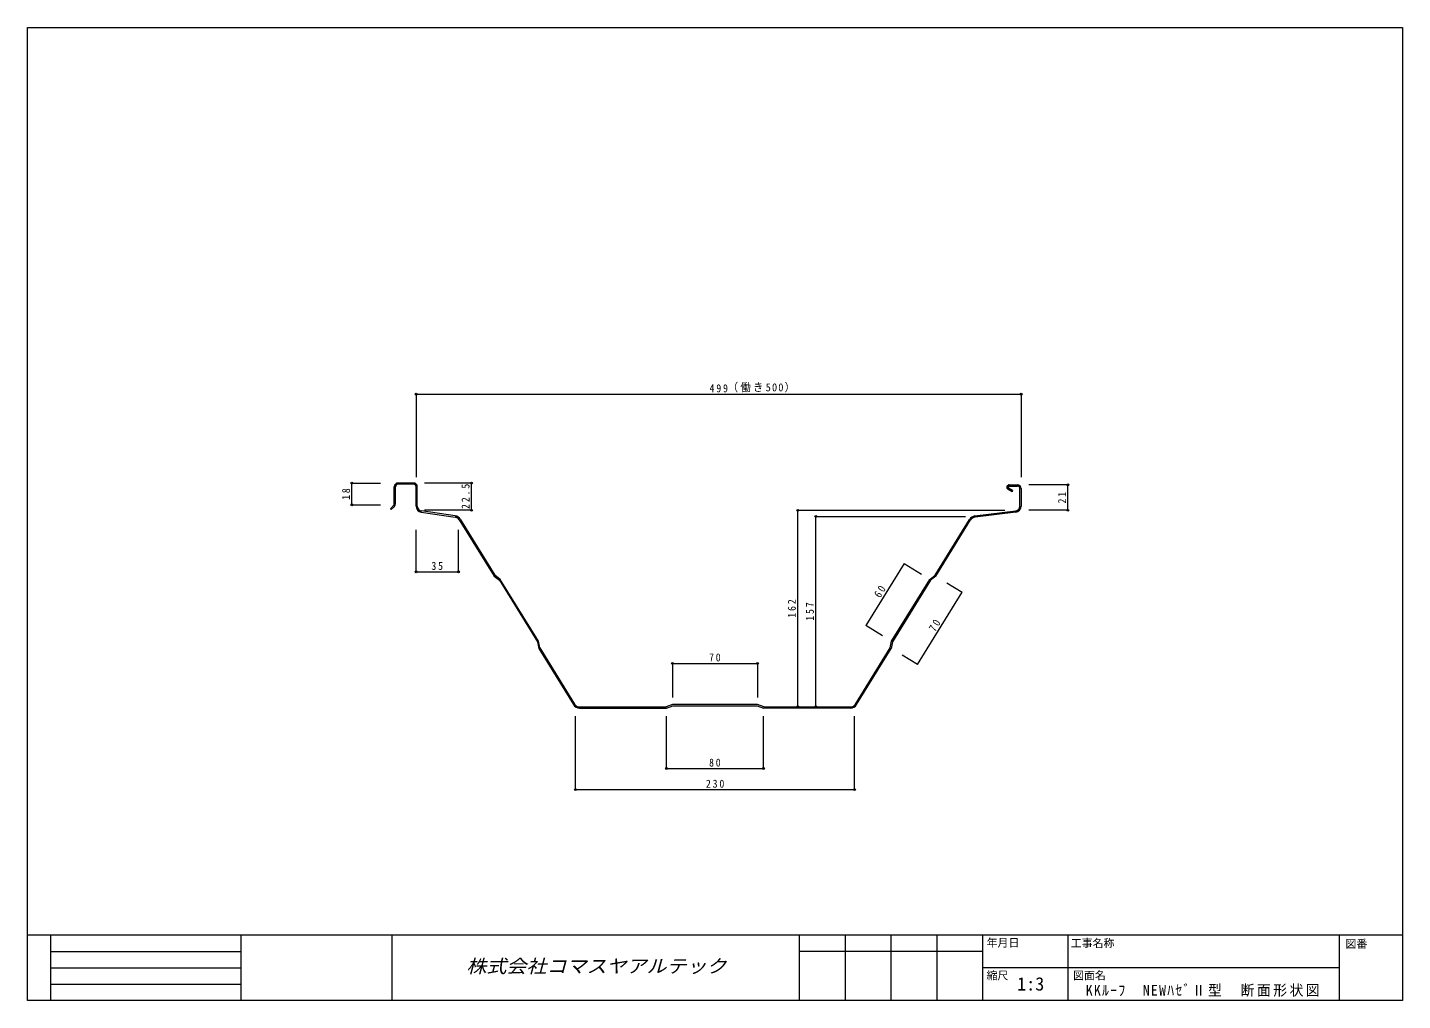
# Model space of a CAD drawing. Units: millimetres at full size, sheet at 1:3; some dimension numbers follow another scale. Extents: x -567 to 567, y -401 to 401.
import ezdxf
from ezdxf.enums import TextEntityAlignment as Align

# ---------------------------------------------------------------- set-up
doc = ezdxf.new("R2010")
doc.units = ezdxf.units.MM
doc.header["$LTSCALE"] = 3
doc.header["$PDMODE"] = 32
doc.header["$PDSIZE"] = 1.5
doc.layers.add('0-0_0', color=7, linetype='Continuous', lineweight=18)
doc.layers.add('0-3_LAYER004', color=7, linetype='Continuous', lineweight=18)
doc.styles.add('HG丸ｺﾞｼｯｸM-PRO', font='')
doc.styles.add('ＭＳ ゴシック', font='')
doc.styles.get('HG丸ｺﾞｼｯｸM-PRO').set_extended_font_data('HG丸ｺﾞｼｯｸM-PRO')
doc.styles.get('ＭＳ ゴシック').set_extended_font_data('MS Gothic')

msp = doc.modelspace()

# ---------------------------------------------------------------- linework, layer by layer
at = {"layer": '0-0_0', "color": 4}
for p, q in [((-246.5, 98.722), (252.5, 98.722)), ((-246.5, 98.722), (-246.5, 30.256)), ((252.5, 98.722), (252.5, 30.256)), ((-299.437, 7.525), (-299.437, 25.525)), ((-299.437, 25.525), (-275.827, 25.525)), ((-200.835, 25.525), (-239.448, 25.525)), ((-200.835, 3.025), (-200.835, 25.525)), ((290.984, 24.025), (258.703, 24.025)), ((290.984, 3.025), (290.984, 24.025)), ((-299.437, 7.525), (-275.827, 7.525)), ((-200.835, 3.025), (-239.448, 3.025)), ((68.234, -158.975), (68.234, 3.025)), ((68.234, 3.025), (238.967, 3.025)), ((290.984, 3.025), (258.703, 3.025)), ((83.14, -158.975), (83.14, -1.975)), ((83.14, -1.975), (206.625, -1.975)), ((-246.5, -47.655), (-246.5, -13.148)), ((-211.5, -47.655), (-211.5, -13.148)), ((155.93, -40.852), (124.38, -91.887)), ((155.93, -40.852), (170.24, -49.699)), ((-246.5, -47.655), (-211.5, -47.655)), ((166.967, -124.093), (203.775, -64.552)), ((191.157, -56.752), (203.775, -64.552)), ((138.265, -100.471), (124.38, -91.887)), ((-35, -123.113), (35, -123.113)), ((-35, -123.113), (-35, -151.186)), ((35, -123.113), (35, -151.186)), ((166.967, -124.093), (154.349, -116.293)), ((-115, -227.177), (-115, -166.526)), ((-40, -209.752), (-40, -166.526)), ((40, -209.752), (40, -166.526)), ((68.234, -158.975), (83.14, -158.975)), ((83.14, -158.975), (96.111, -158.975)), ((115, -227.177), (115, -166.526)), ((-40, -209.752), (40, -209.752)), ((-115, -227.177), (115, -227.177))]:
    msp.add_line(p, q, dxfattribs=at)
at = {"layer": '0-0_0'}
for p, q in [((-248.5, 25.525), (-261.5, 25.525)), ((-248.5, 24.525), (-261.5, 24.525)), ((242.664, 24.025), (249.5, 24.025)), ((242.664, 23.025), (249.5, 23.025)), ((-264.5, 8.353), (-264.5, 22.525)), ((-263.5, 8.353), (-263.5, 22.525)), ((-246.5, 6.48), (-246.5, 22.525)), ((-245.5, 6.48), (-245.5, 22.525)), ((244.986, 18.375), (241.664, 20.293)), ((245.486, 19.241), (242.164, 21.159)), ((245.486, 19.241), (244.986, 18.375)), ((251.5, 6.556), (251.5, 21.025)), ((252.5, 21.025), (252.5, 6.556)), ((-267.743, 4.282), (-265.086, 6.939)), ((-267.036, 3.575), (-267.743, 4.282)), ((-267.036, 3.575), (-264.379, 6.232)), ((-242.227, 1.533), (-214.408, -2.558)), ((-214.262, -1.569), (-242.082, 2.522)), ((214.349, -1.619), (247.996, 2.587)), ((248.12, 1.595), (214.473, -2.611)), ((-210.882, -4.876), (-182.226, -51.23)), ((-210.032, -4.35), (-181.473, -50.546)), ((181.473, -50.546), (209.99, -4.417)), ((182.226, -51.23), (210.841, -4.943)), ((-145.418, -110.771), (-116.759, -157.13)), ((-144.469, -110.404), (-115.908, -156.604)), ((115.908, -156.604), (144.469, -110.404)), ((116.759, -157.13), (145.418, -110.771)), ((-111.655, -158.975), (-40.186, -158.975)), ((-111.655, -159.975), (-40, -159.975)), ((-40, -159.975), (-111.655, -159.975)), ((111.655, -159.975), (40, -159.975)), ((111.655, -159.975), (40, -159.975)), ((40.186, -158.975), (111.655, -158.975)), ((-391.077, -346.95), (-391.077, -400.95))]:
    msp.add_line(p, q, dxfattribs=at)
for points in [[(-182.226, -51.23), (-177.798, -54.59), (-146.444, -105.308), (-145.418, -110.771)], [(-144.469, -110.404), (-145.495, -104.941), (-177.045, -53.906), (-181.473, -50.546)], [(144.469, -110.404), (145.495, -104.941), (177.045, -53.906), (181.473, -50.546)], [(182.226, -51.23), (177.798, -54.59), (146.444, -105.308), (145.418, -110.771)], [(40.186, -158.975), (35, -156.975), (-35, -156.975), (-40.186, -158.975)], [(-40, -159.975), (-34.814, -157.975), (34.814, -157.975), (40, -159.975)]]:
    msp.add_lwpolyline(points, dxfattribs=at)
for centre, radius, start, end in [((-261.5, 22.525), 3, 90, 180), ((-261.5, 22.525), 2.25, 90, 180), ((-261.5, 22.525), 2, 90, 180), ((-248.5, 22.525), 3, 0, 90), ((-248.5, 22.525), 2.25, 0, 90), ((-248.5, 22.525), 2, 0, 90), ((242.664, 22.025), 2, 90, 240), ((242.664, 22.025), 1.25, 90, 240), ((242.664, 22.025), 1, 90, 240), ((249.5, 21.025), 3, 0, 90), ((249.5, 21.025), 2.25, 0, 90), ((249.5, 21.025), 2, 0, 90), ((-266.5, 8.353), 2, 315, 0), ((-266.5, 8.353), 2.25, 315, 0), ((-266.5, 8.353), 3, 315, 0), ((-241.5, 6.48), 5, 180, 261.63411), ((-241.5, 6.48), 4.25, 180, 261.63411), ((-241.5, 6.48), 4, 180, 261.63411), ((247.5, 6.556), 4, 277.12502, 360), ((247.5, 6.556), 4.25, 277.12502, 0), ((247.5, 6.556), 5, 277.12502, 0), ((-215.135, -7.505), 5, 31.72437, 81.63411), ((-215.135, -7.505), 5.25, 31.72437, 81.63411), ((-215.135, -7.505), 6, 31.72437, 81.63411), ((215.094, -7.572), 6, 97.12502, 148.27563), ((215.094, -7.572), 5.25, 97.12502, 148.27563), ((215.094, -7.572), 5, 97.12502, 148.27563), ((-111.655, -153.975), 6, 211.72437, 270), ((-111.655, -153.975), 5.25, 211.72437, 270), ((-111.655, -153.975), 5, 211.72437, 270), ((111.655, -153.975), 5, 270, 328.27563), ((111.655, -153.975), 5.25, 270, 328.27563), ((111.655, -153.975), 6, 270, 328.27563)]:
    msp.add_arc(centre, radius, start, end, dxfattribs=at)
at = {"layer": '0-0_0', "color": 3}
for p in [(-246.5, 98.722), (252.5, 98.722), (-299.437, 25.525), (-200.835, 25.525), (290.984, 24.025), (-299.437, 7.525), (-200.835, 3.025), (68.234, 3.025), (290.984, 3.025), (83.14, -1.975), (-246.5, -47.655), (-211.5, -47.655), (-35, -123.113), (35, -123.113), (68.234, -158.975), (83.14, -158.975), (-40, -209.752), (40, -209.752), (-115, -227.177), (115, -227.177)]:
    msp.add_point(p, dxfattribs=at)
at = {"layer": '0-3_LAYER004'}
for p, q in [((-567, -346.95), (567, -346.95)), ((-548.1, -346.95), (-548.1, -400.95)), ((-266.54, -346.95), (-266.54, -400.95)), ((69.525, -346.95), (69.525, -400.95)), ((107.325, -346.95), (107.325, -400.95)), ((145.125, -346.95), (145.125, -400.95)), ((182.925, -346.95), (182.925, -400.95)), ((220.725, -346.95), (220.725, -400.95)), ((290.925, -346.95), (290.925, -400.95)), ((514.857, -346.95), (514.857, -400.95)), ((-548.1, -360.45), (-391.077, -360.45)), ((220.725, -360.45), (69.525, -360.45)), ((-548.1, -373.95), (-391.077, -373.95)), ((514.857, -373.95), (220.725, -373.95)), ((-548.1, -387.45), (-391.077, -387.45))]:
    msp.add_line(p, q, dxfattribs=at)
msp.add_lwpolyline([(-567, 400.95), (567, 400.95), (567, -400.95), (-567, -400.95)], close=True, dxfattribs=at)

# ---------------------------------------------------------------- texts
at = {"layer": '0-0_0', "color": 3, "style": 'HG丸ｺﾞｼｯｸM-PRO', "oblique": 15, "width": 1.1}
msp.add_text('株式会社コマスヤアルテック', height=11, dxfattribs=at).set_placement((-205.007, -381.45), align=Align.BOTTOM_LEFT)
at = {"layer": '0-0_0', "attachment_point": 7, "style": 'ＭＳ ゴシック'}
for s, insert, char_height in [('\\T1.38;\\W0.9;499', (-4.5, 100.222), 6.598), ('\\T1.22;\\W0.95;（働き500）', (10.5, 100.222), 6.598), ('\\T1.36;\\W0.9;35', (-233.875, -46.155), 6.598), ('\\T1.36;\\W0.9;70', (-4.875, -121.613), 6.598), ('\\T1.36;\\W0.9;80', (-4.875, -208.252), 6.598), ('\\T1.38;\\W0.9;230', (-7.5, -225.677), 6.598), ('\\T1.18;\\W0.95;KKﾙｰﾌ\u3000NEWﾊｾﾞⅡ型\u3000断面形状図', (305.766, -397.95), 8.798)]:
    msp.add_mtext(s, dxfattribs=dict(at, insert=insert, char_height=char_height))
at = {"layer": '0-0_0', "char_height": 6.598, "attachment_point": 7, "style": 'ＭＳ ゴシック'}
for s, insert, rotation in [('\\T1.38;\\W0.9;22.5', (-202.335, 4.15), 90), ('\\T1.36;\\W0.9;18', (-300.937, 11.65), 90), ('\\T1.36;\\W0.9;21', (289.484, 8.65), 90), ('\\T1.36;\\W0.9;60', (136.315, -69.728), 58.276), ('\\T1.38;\\W0.9;162', (66.734, -85.475), 90), ('\\T1.38;\\W0.9;157', (81.64, -87.975), 90), ('\\T1.36;\\W0.9;70', (181.532, -97.68), 58.276)]:
    msp.add_mtext(s, dxfattribs=dict(at, insert=insert, rotation=rotation))
at = {"layer": '0-3_LAYER004', "style": 'ＭＳ ゴシック'}
for s, height, p in [('年月日', 6.598, (224, -358.65)), ('工事名称', 6.598, (293.4, -359.05)), ('図番', 6.598, (520, -359.55)), ('縮尺', 6.598, (223.9, -385.65)), ('1:3', 11, (249.15, -396.05)), ('図面名', 6.598, (295.3, -385.65))]:
    msp.add_text(s, height=height, dxfattribs=at).set_placement(p, align=Align.BOTTOM_LEFT)

doc.saveas('drawing.dxf')
